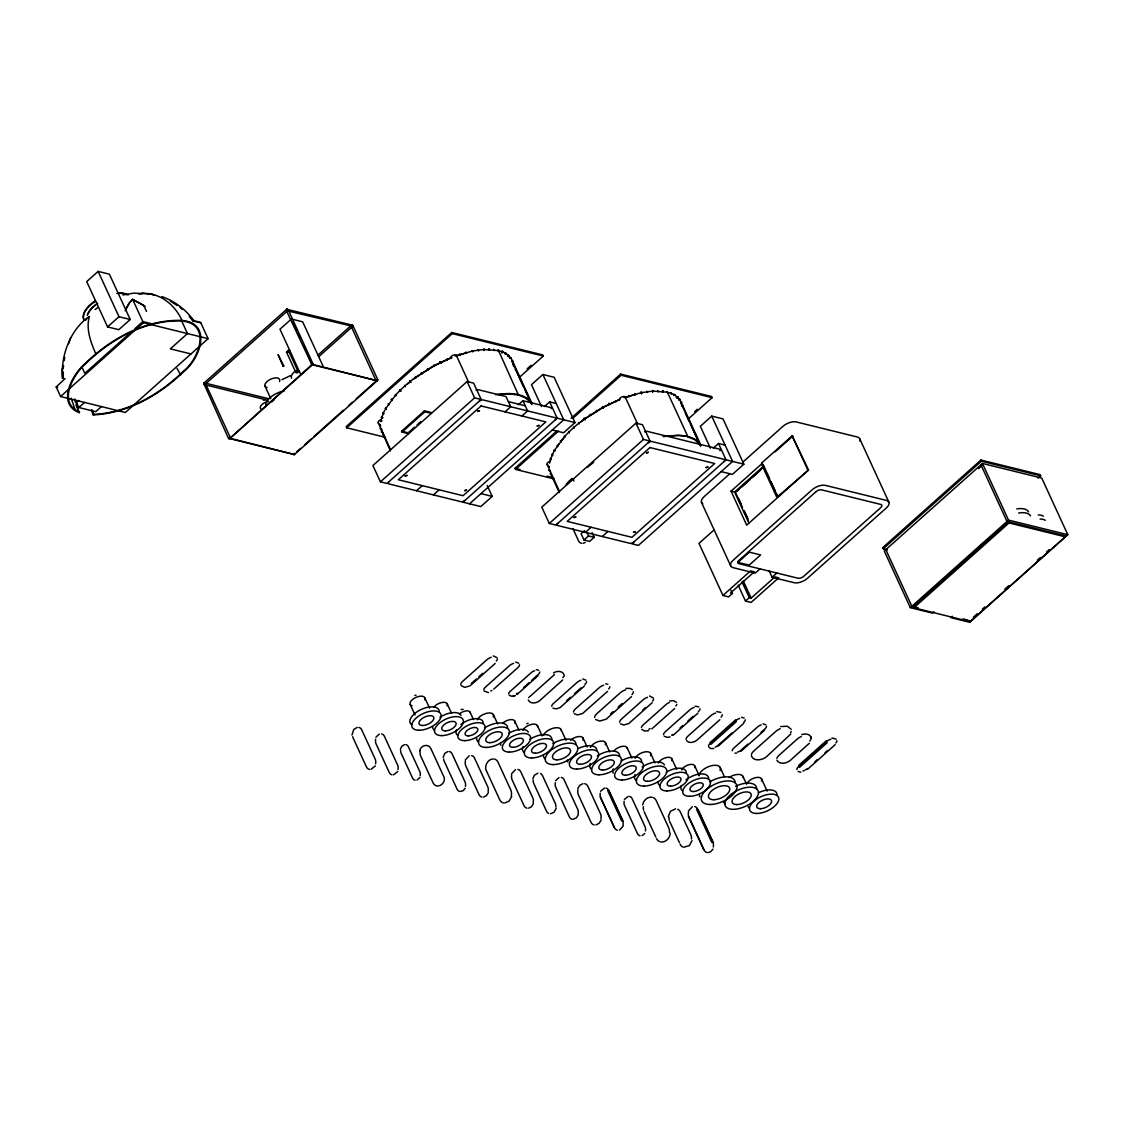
<?xml version="1.0" encoding="UTF-8"?>
<svg xmlns="http://www.w3.org/2000/svg" width="1124" height="1124" viewBox="0 0 1124 1124"><rect width="100%" height="100%" fill="white"/><g stroke="black" fill="none" stroke-linecap="round" stroke-linejoin="round"><path stroke-width="1.5" d="M596.746 410.906C596.465 411.033 596.352 411.061 596.802 410.878M603.349 408.11L602.52 406.607L603.068 407.281M203.556 384.211L205.355 383.34L230.378 437.714L229.703 438.585L228.565 438.585L204.203 384.366M228.565 438.585L230.378 437.714M283.136 366.424L278.106 354.65L283.796 365.988L283.023 366.241L283.796 365.988M311.98 364.935L286.311 310.393L286.985 309.522L288.123 309.522L313.132 364.176L229.675 438.599L312.233 364.331L377.172 380.741L294.404 454.546L293.294 454.532L294.446 453.506M311.32 364.766L313.132 363.909M352.852 325.482L377.861 379.856L377.2 380.727L376.062 380.727L351.053 326.072L352.613 325.314L352.191 326.353M376.062 380.727L377.861 379.856M351.981 735.012L353.779 729.434L357.193 727.425M465.982 351.981L466.615 353.343M472.122 350.548L472.74 351.91M634.849 393.597L635.467 394.946M641.453 393.681L641.087 391.995L641.495 393.667M668.302 816.628L670.424 811.317L675.566 808.844M670.185 833.095C670.073 837.942 665.675 842.86 660.575 841.932M62.284 368.672L62.508 378.409C60.457 355.353 70.756 328.882 89.414 316.406C85.705 328.981 90.791 342.286 95.765 353.765L96.327 353.905M63.141 368.7L63.59 365.469M64.251 360.621L64.7 357.39M477.981 350.337C478.74 350.084 478.979 349.971 477.897 350.337M646.862 391.166L647.494 392.515M443.165 757.365L444.767 753.375L447.9 751.534M400.425 749.188L401.732 746.294L404.556 744.622M459.674 353.835L460.292 355.198M628.709 396.168C629.075 395.971 629.075 396.027 628.639 396.196M205.018 384.113L203.908 383.115L204.442 384.296M511.729 796.424L509.102 801.145L504.676 803M532.832 778.665L534.448 775.167L537.904 773.157M556.225 808.212L554.034 812.301L550.451 813.762M642.689 804.868C643.35 800.485 647.522 796.396 652.173 797.253M692.075 840.611L689.363 845.571L683.743 847.257M380.755 421.514L382.764 414.672M549.622 463.13L550.254 460.447M504.845 353.695C506.39 352.81 507.402 353.414 504.802 353.667M68.704 343.705L70.643 337.593M483.798 350.463L483.826 348.819L483.727 350.477M652.594 392.079L652.693 390.435L652.665 392.079M507.598 355.746C509.551 355.296 509.608 355.353 507.556 355.718M673.669 395.283C674.653 392.501 676.564 397.151 673.81 394.875M676.451 397.362L677.969 396.898L677.14 398.121M550.577 459.112L554.357 450.485L564.389 436.786A92.744 45.803 -24.7 0 1 584.466 418.887L602.857 407.239L619.774 399.301M623.118 826.168L619.521 830.074M688.352 811.022L692.3 806.751M509.762 358.191C511.771 357.783 511.87 357.938 509.734 358.163M676.423 397.334L677.716 396.617L677.126 398.107M578.242 814.942L576.415 817.836L573.085 819.256M577.764 788.528L579.858 785.255L582.963 783.695M601.143 820.084L599.05 823.372L595.945 824.918M465.196 760.063L469.214 755.792M488.35 792.631L486.411 795.637L483.559 797.071M511.476 773.874L515.495 769.603M533.38 803.716L531.441 806.737L528.589 808.17M489.446 350.252L489.39 348.777L488.673 350.098M658.313 391.869L657.695 390.506M678.587 399.765C679.837 397.137 681.566 401.816 678.756 399.385M288.587 311.165L352.514 326.241L352.29 325.131L286.662 309.297L287.87 310.421M352.29 325.131C349.789 324.752 353.372 327.969 352.29 325.693M400.79 391.04L399.54 389.972L400.818 391.012M383.298 413.267L384.759 410.344M548.891 466.376L549.032 467.415L548.891 466.362M125.129 310.758L129.794 302.426L132.688 299.518L145.193 306.374M125.818 309.086L128.867 303.466L132.604 299.335L143.647 305.236L146.499 311.46M488.828 348.89L488.757 350.098M493.661 349.241C494.363 350.744 494.307 348.763 494.279 350.604M662.584 392.332L663.132 390.745L662.514 392.318M382.638 417.945L381.148 417.229L382.806 417.65M385.504 408.883L395.536 395.17A92.744 45.803 -24.7 0 1 415.599 377.271L433.99 365.623L450.907 357.685M600.539 791.254L604.501 788.107M713.009 849.098L710.789 851.655L708.05 852.596M375.894 737.232L379.308 734.098M397.741 771.528L393.583 774.815M555.593 780.702L559.007 777.583M624.368 799.417L628.161 796.424M667.516 393.007C666.939 389.916 668.471 394.454 666.897 391.644M375.36 765.894L370.99 769.336M420.011 777.372L417.032 780.07M465.238 788.275L463.2 790.622L460.629 791.451M790.832 733.972L766.723 756.536C762.789 760.161 753.319 762.044 751.338 755.539M644.712 833.53L642.113 835.582M205.018 383.916L204.147 383.087L204.118 384.548M287.547 309.746C284.976 309.086 288.671 312.303 287.561 309.184M528.659 697.611L554.511 674.555M562.885 677.674L563.531 676.774M557.63 445.961L559.302 443.685M501.81 352.711L502.639 351.208L501.852 352.725M670.775 392.894C672.278 394.777 671.014 392.15 671.393 394.243M561.93 440.257L563.869 437.967M502.54 352.641L502.821 351.461L501.908 351.278M562.702 679.992L539.759 700.603C536.654 703.357 530.458 704.341 528.238 700.027M809.308 743.287L790.369 760.33C786.842 763.379 779.592 765.065 776.867 760.175M631.533 696.571L606.159 719.191L599.752 721.06L595.594 719.515M652.215 702.669L628.822 723.533L623.736 725.022L620.434 723.786M65.08 378.591L56.2 386.965L60.598 396.533L125.34 412.494L208.095 338.675L200.592 322.363L192.654 320.41M98.139 271.404L86.717 281.59L107.567 326.901L118.821 329.669L130.229 319.497L109.393 274.172L98.139 271.404L118.975 316.715L130.229 319.497M85.593 320.129L86.815 319.033M107.567 326.901L118.975 316.715M130.848 332.297L84.82 373.351L82.178 367.618M134.838 328.728L142.846 321.59L150.883 323.572M60.598 396.533L143.366 322.728L208.095 338.675M78.806 400.509L76.53 402.547L78.821 407.52L95.709 411.679L101.413 406.593M74.507 410.302L75.097 409.768L71.163 398.177M78.821 407.52L84.525 402.434M91.381 410.148L93.278 414.925C127.377 413.309 159.355 395.311 183.409 371.847C200.746 358.612 213.293 321.183 179.812 320.354C144.111 320.059 110.377 339.069 85.298 363.375C72.4 374.362 56.172 403.347 79.073 412.634L75.631 400.228M181.554 321.239L182.13 320.733C176.117 306.964 163.373 295.247 148.045 293.617L154.676 295.092M93.278 414.925L93.868 414.391C127.504 412.705 159.032 394.946 182.776 371.777C199.875 358.725 212.422 321.703 179.334 320.888C144.041 320.607 110.714 339.434 85.93 363.445C73.229 374.292 57.085 402.87 79.635 412.129M203.908 383.115L286.662 309.297M205.004 384.436L287.772 310.617M288.404 350.449L297.776 370.836L299.279 371.201L297.382 372.901L295.879 372.536L286.494 352.135L288.404 350.449L289.908 350.814M295.879 372.536L297.776 370.836M317.783 355.24L351.405 325.257M318.879 356.561L352.5 326.564M296.778 451.792L300.656 448.336M304.548 444.879L311.011 439.105M313.596 436.8L343.34 410.274M348.51 405.666L352.388 402.195M356.266 398.739L376.962 380.291M519.808 376.976L543.285 356.041L542.752 354.917L451.764 332.493L346.164 426.656L346.684 427.794L385.448 437.348M346.684 427.794L452.284 333.617L543.285 356.041M408.602 433.709L402.027 432.094L401.619 431.194L424.451 410.822L431.012 412.452L431.433 413.351L424.858 411.735L424.451 410.822M402.027 432.094L424.858 411.735M414.517 427.148L408.181 432.81L401.619 431.194M417.06 424.886L420.868 421.5M467.106 381.542L372.915 465.533L380.418 481.845L386.993 483.461L481.17 399.47L473.668 383.158L467.106 381.542L474.609 397.854L481.17 399.47M380.418 481.845L474.609 397.854M527.114 368.869L531.02 365.37M552.306 429.986L563.574 432.768L574.982 422.582L554.146 377.271L542.892 374.503L531.469 384.675L541.529 406.551M416.54 490.738L422.245 485.652M505.013 411.834L510.718 406.748L506.039 396.561L478.36 389.733A2.866 1.419 -24.7 0 0 475.958 390.098M518.361 404.795L522.927 400.72L550.591 407.534A2.866 1.419 -24.7 0 1 551.308 408.672M433.428 494.911L439.133 489.811M521.901 416.006L527.606 410.906L522.927 400.72M544.423 406.551L549.664 401.886L556.225 403.502M574.982 422.582L557.167 418.198L462.976 502.189L480.805 506.573L492.214 496.401L487.184 485.456M469.551 503.805L563.728 419.814L542.892 374.503M554.301 478.95L515.551 469.411L515.031 468.272L556.745 431.068M571.076 418.283L620.617 374.095L711.618 396.519L712.138 397.657L688.675 418.578M515.551 469.411L558.572 431.04M572.903 418.254L621.136 375.233L712.138 397.657M572.622 478.585C557.757 495.291 573.985 471.757 573.76 481.086M635.959 423.144L541.782 507.135L549.285 523.447L555.86 525.077L650.037 441.072L642.535 424.76L635.959 423.144L643.462 439.456L650.037 441.072M587.276 467.486L593.711 462.217M549.285 523.447L643.462 439.456M694.674 411.637L697.273 409.305M721.172 471.602L732.426 474.37L743.849 464.198L722.999 418.887L711.745 416.105L700.336 426.291L710.396 448.167M584.494 530.626L581.08 533.675L583.988 540.012L589.622 541.403L594.189 537.328L591.997 532.579M585.407 532.355L591.112 527.268M583.988 540.012L588.554 535.951L594.189 537.328M602.295 536.513L608 531.427M713.29 448.153L718.517 443.488L725.092 445.104M471.195 683.575L476.323 678.994M478.88 676.704L482.73 673.276M470.816 685.176L495.164 663.455M743.849 464.198L726.02 459.8L631.843 543.791L638.404 545.407L732.595 461.416L711.745 416.105M729.968 473.597L704.088 496.682A10.032 4.96 -24.7 0 0 702.837 503.819M742.922 462.048L783.049 426.263A10.032 4.96 -24.7 0 1 796.27 421.95L857.247 436.969A10.032 4.96 -24.7 0 1 859.748 440.959M493.787 689.068L517.771 667.698A6.308 3.119 -24.7 0 0 519.513 664.762M761.707 462.976L792.139 435.831L808.521 470.001L778.089 497.145L761.707 462.976L762.451 463.158M731.064 491.16L761.496 464.015L777.134 498.002L746.687 525.147L731.064 491.16L735.756 492.312M775.139 451.848L792.898 436.014M763.8 466.024L734.618 492.045L748.837 522.941M735.377 492.228L763.28 467.331M737.021 491.188L739.55 488.926M742.093 486.664L749.708 479.878M752.237 477.616L759.852 470.83M523.826 687.34L529.067 682.675M531.68 680.343L538.213 674.512A5.451 2.698 -24.7 0 0 539.731 671.983M516.984 694.52L537.918 675.861M714.035 529.952L698.988 543.37L722.957 595.481L728.577 596.872L732.384 593.472L730.923 590.297M777.33 496.963L808.521 470.001M566.552 700.772L570.486 697.259M574.42 693.747L580.967 687.902M584.564 685.879L560.117 707.572L556.366 708.879L552.924 708.176M607.55 691.372L582.654 713.459L577.567 714.948L574.252 713.698M722.957 595.481L750.537 570.88L754.288 571.807L730.516 593.008L732.384 593.472M759.979 568.87L755.216 573.114L733.171 567.676A10.032 4.96 -24.7 0 1 733.269 560.117L812.231 489.699A10.032 4.96 -24.7 0 1 825.452 485.385L886.429 500.405A10.032 4.96 -24.7 0 1 886.33 507.964L807.369 578.382A10.032 4.96 -24.7 0 1 794.148 582.71L772.104 577.272L769.181 570.936M610.402 713.979L612.987 711.689M618.144 707.08L622.008 703.638M745.465 601.031L749.272 597.631L751.155 598.094L774.928 576.893L778.679 577.806L751.099 602.422L745.465 601.031L738.173 585.168M772.104 577.272L776.867 573.029M642.886 709.834L645.443 707.558M651.822 728.9L674.653 708.542M680.034 727.987L682.647 725.668M687.846 721.032L693.058 716.381M1038.084 478.136L1040.712 475.803L1040.178 474.665L980.901 460.053L882.719 547.613L883.239 548.751L886.625 549.58M673.136 735.265L697.864 713.206M883.239 548.751L981.421 461.191L1040.712 475.803M952.379 616.289L950.862 617.638L969.619 622.26L1067.8 534.701L1041.751 478.065L982.46 463.453L884.279 551.013L910.328 607.648L932.47 613.114L934.002 611.751M978.526 468.666L982.432 465.181L980.943 464.816L1006.992 521.452L1066.283 536.064M719.838 719.725L697.006 740.098C694.281 742.36 689.167 743.807 686.553 740.674M710.087 742.613L735.588 719.88M710.888 744.355L736.389 721.608M718.067 745.352L732.089 732.848M718.166 746.139L743.666 723.406M747.881 744.102L741.32 749.947A5.732 2.838 -24.7 0 1 740.505 750.593M760.99 732.412L764.91 728.914A5.732 2.838 -24.7 0 0 766.512 726.245M740.955 751.282L764.559 730.249M910.328 607.648L1008.509 520.103L1067.8 534.701M913.882 607.803L1009.015 522.955L1065.299 536.822L970.167 621.67L913.882 607.803L913.362 606.665L1008.495 521.831L1009.015 522.955M798.574 765.542L826.351 740.772M799.445 767.453L827.222 742.669M973.454 617.146L977.262 613.746M982.334 609.222L984.863 606.96M1004.828 589.159L1008.734 585.674M1037.41 560.103L1040.023 557.771M1046.528 551.968L1049.142 549.636M814.886 761.791L817.415 759.529M824.988 752.771L827.517 750.523M807.425 769.42L835.202 744.636M498.143 350.885C503.819 351.166 509.987 355.395 512.404 360.888L532.003 403.502M667.01 392.501C672.672 392.782 678.84 396.997 681.27 402.504L700.856 445.104M667.417 436.196C678.615 435.283 692.201 434.103 699.999 443.825M382.652 432.304C380.643 431.757 380.685 431.855 382.652 432.29M512.46 361.689C512.123 359.736 513.766 361.872 511.827 360.34M681.313 403.305C679.655 402.673 683.743 402.195 680.694 401.942M95.133 309.578L97.76 307.569M381.696 429.157L380.179 428.623L381.696 429.129M513.232 363.459C513.879 365.159 513.879 365.131 513.232 363.445M584.775 419.027L603.04 407.464L619.183 399.849M229.675 438.599L294.404 454.546L294.867 453.506M263.381 400.214L265.264 399.652M526.833 723.758L528.069 723.182M585.253 542.442L583.117 543.313M281.969 379.673L290.287 375.697M469.888 685.893L464.802 687.368L461.191 685.71M498.03 350.042C499.576 351.882 498.55 348.566 498.339 351.573M550.521 458.367C552.404 459.435 547.88 458.578 551.153 459.73M553.486 672.981C556.914 670.382 563.981 670.761 564.29 676.058M383.242 412.55C383.916 416.386 382.385 410.429 383.874 413.913M552.109 454.152C552.783 458.002 551.238 452.031 552.727 455.515M385.434 408.181C385.799 412.03 385.125 405.652 386.052 409.529M554.708 449.839C554.132 451.328 554.16 451.314 554.722 449.825M451.946 357.572L434.187 365.848L415.908 377.425A92.154 45.522 -24.7 0 0 413.084 379.547M509.284 695.306L512.01 696.332L515.354 695.587M388.216 403.685L388.834 405.047M557.082 445.287L557.701 446.649M455.136 356.069L472.487 351.053L482.618 349.634M456.766 355.788L466.263 352.824M624.003 397.671L641.354 392.669L651.484 391.25M625.632 397.404L635.13 394.426M380.783 421.008L381.682 420.854M392.318 399.442L391.11 399.47L392.192 400.467M561.157 441.086C560.286 441.943 560.328 441.943 561.185 441.058M414.798 695.391L416.049 695.222M461.177 709.399L463.186 709.455M396.14 394.917C395.114 395.578 395.156 395.578 396.168 394.875M564.304 436.126L564.922 437.475M801.707 734.618C805.262 733.129 811.317 734.098 811.331 738.904L811.149 737.836M780.66 726.568L787.376 726.216L791.17 729.307M669.609 701.025L673.557 700.645L676.451 702.331M648.59 730.684L644.628 731.05L641.734 729.378M670.171 736.923L667.389 737.372L664.242 736.234M551.167 474.173C548.709 472.684 550.985 474.834 550.844 473.499M512.811 696.304L514.427 695.939M625.998 688.394L630.1 688.394L632.391 689.672M569.334 431.981C568.393 432.543 568.449 432.543 569.376 431.939M681.65 405.118C684.572 406.958 680.891 403.755 682.282 406.481M495.768 394.735C507.612 392.88 522.716 391.981 531.132 402.223M663.146 436.604L678.46 435.185L687.719 436.337L667.403 392.164L652.889 391.11M713.796 748.514L710.832 748.542L708.935 747.305M122.825 294.966L133.812 293.153L151.895 294.01L141.975 292.999M405.258 385.869C404.415 386.347 404.471 386.347 405.3 385.827M573.493 427.008L574.125 428.356M498.55 394.58L509.312 393.934L518.473 395.072M831.957 738.032L836.172 739.114M493.071 758.967C487.76 759.164 484.781 765.346 485.863 770.081M488.575 692.595L484.219 691.12M695.236 706.181L698.805 706.87M736.571 753.164L734.984 753.108M410.71 382.315L409.656 380.952L410.682 382.329M578.719 422.568L579.352 423.931M716.775 711.59L720.863 712.433M138.688 293.926L141.919 293.856M484.023 349.508L498.536 350.548L518.459 395.072L525.667 397.966L530.626 402.49M415.444 376.666L416.063 378.029M585.14 419.645L584.129 418.254L585.112 419.673M741.573 717.309L744.102 717.997M800.864 772.23L798.096 771.471M536.373 669.609L538.677 670.283M493.31 655.924L496.934 657.582M582.864 678.98L585.885 680.118M605.696 683.828L607.845 684.291M649.588 695.939L653.536 698.159M515.649 662.078L518.796 663.216M762.999 723.8L765.851 724.839M421.331 372.564L422.132 373.955M590.676 414.756C590.325 415.135 590.395 415.149 590.718 414.714M193.314 321.028L200.831 322.883M508.385 401.647L525.259 405.806M286.494 352.135L287.997 352.514M377.172 380.741L312.444 364.794L309.353 358.092M190.982 353.948L170.342 348.862L187.455 333.589L181.329 320.242M180.557 374.657L177.002 368.377M887.3 550.029L885.81 549.65L911.859 606.3L918.322 607.887M204.793 382.989L267.821 398.528M205.818 384.97L267.147 400.088M515.031 468.272L520.075 469.523M547.037 476.154L552.095 477.405M56.2 386.965L57.703 387.33M480.96 493.619L492.214 496.401M229.465 438.149L294.404 454.546M962.889 618.874L967.961 620.125M391.559 399.118L392.29 399.484M687.326 436.674L694.534 439.568L699.493 444.092M427.893 369.29C427.513 369.445 427.57 369.445 427.949 369.262M161.786 296.553C174.754 301.176 186.162 309.746 194.073 321.028M602.886 407.38L602.562 406.579L603.377 408.096M433.78 365.061L434.398 366.424M170.384 301.162L177.213 305.545M179.952 307.288L182.327 309.451M609.7 404.71L609.025 403.249L609.334 404.064M440.594 362.378L440.13 361.647L440.931 363.178M508.118 355.844L510.31 358.303M189.183 316.35L193.384 321.548M616.149 401.732L615.685 400.65M447.352 360.102L446.86 359.02M440.355 362.012L440.889 363.192M1064.779 535.698L1065.299 536.822M980.901 460.053L981.421 461.191M982.46 463.453L1008.509 520.103M969.647 620.532L970.167 621.67M859.776 438.866L888.958 502.316M792.139 435.831L807.777 469.818M763.168 464.704L769.561 478.613M770.98 481.704L775.237 490.963M776.656 494.054L778.089 497.145M718.517 443.488L726.02 459.8M738.594 498.494L741.433 504.676M744.271 510.858L747.825 518.571M736.079 493.773L742.486 507.669M743.905 510.76L748.163 520.033M679.107 399.104L679.739 400.467M680.751 402.743L700.336 445.343M685.415 413.112L689.054 420.994M690.501 424.155L700.659 446.242M676.915 396.632L677.533 397.994M662.514 390.857L663.146 392.206M743.301 581.038L751.155 598.094M741.981 581.782L749.272 597.631M701.46 502.344L730.642 565.779M640.975 392.164L641.607 393.512M620.617 374.095L621.136 375.233M628.527 395.451L629.159 396.8M625.127 396.856L637.463 423.678M602.633 406.663L603.265 408.026M596.324 410.288L596.942 411.651M761.496 778.791L767.158 791.099M590.198 414.18L590.817 415.529M584.311 418.283L584.93 419.645M742.908 776.291L746.561 784.243M568.674 431.532L569.292 432.895M720.091 767.341L724.418 776.754M549.664 401.886L557.167 418.198M560.426 440.72L561.045 442.083M554.301 449.783L554.919 451.146M511.884 361.127L531.483 403.741M516.562 371.496L523.812 387.274M525.273 390.435L531.793 404.64M505.266 352.95L505.884 354.299M694.618 765.669L698.847 774.857M587.107 532.776L588.554 535.951M547.163 464.591L559.499 491.413M550.591 473.611L559.302 492.551M572.903 528.547L578.509 540.756A6.604 4.875 -76.2 0 0 581.487 543.299M698.102 809.603L713.318 842.691M696.529 809.21L711.745 842.298M671.745 758.644L676.634 769.28M478.009 349.55L478.627 350.913M688.436 816.431L703.652 849.505M650.571 753.277L654.955 762.803M451.764 332.493L452.284 333.617M456.26 355.24L468.596 382.076M669.707 821.504L679.43 842.649M627.08 747.657L631.913 758.152M440.215 361.731L440.847 363.094M644.136 811.654L655.713 836.818M605.386 742.528L609.714 751.942M427.457 368.686L428.089 370.035M609.082 790.889L623.047 821.237M607.648 790.523L621.614 820.885M583.033 738.004L587.149 746.968M409.867 380.966L410.485 382.315M600.258 797.113L614.224 827.475M404.626 385.392L405.258 386.754M561.031 729.462L566.032 740.337M399.807 389.93L400.439 391.278M395.437 394.51L396.069 395.873M537.37 725.556L542.161 735.939M378.296 422.975L390.632 449.797M514.652 720.934L518.937 730.235M390.435 450.935L380.769 428.806M493.324 714.541L497.665 723.954M323.487 367.112L302.651 321.801L291.383 319.019L279.974 329.206L300.81 374.517M286.915 309.283L287.533 310.645M292.83 322.152L296.427 329.964M297.86 333.083L300.01 337.776M303.606 345.588L305.77 350.281M470.043 712.096L473.513 719.641M447.155 703.708L451.553 713.248M424.703 697.597L429.537 708.106M265.081 386.277L270.743 398.584M410.218 704.523L415.051 715.033M132.604 299.335L143.366 322.728M92.07 409.895L93.868 414.391M79.073 412.634L75.898 404.626M512.404 360.888L513.584 366.424M74.676 398.992L75.392 402.336M811.022 737.077L811.177 737.948M549.046 470.268L550.198 470.998L549.046 470.225M63.211 371.904L63.351 378.31M63.239 373.14L63.295 376.104M375.557 763.8A6.604 4.875 -76.2 0 0 375.135 758.981L361.802 729.968A6.604 4.875 -76.2 0 0 358.823 727.439M369.36 769.322A6.604 4.875 -76.2 0 1 366.382 766.779L353.048 737.78A6.604 4.875 -76.2 0 1 352.669 736.684M412.129 705.816A8.037 3.962 -24.7 0 1 415.571 697.568A8.037 3.962 -24.7 0 1 424.675 699.802M411.777 724.854A15.778 7.798 -24.7 0 1 420.854 709.623A15.778 7.798 -24.7 0 1 439.259 711.703M497.384 658.776A6.604 3.26 -24.7 0 1 496.316 661.067M491.272 657.273A6.604 3.26 -24.7 0 0 486.917 659.718L462.568 681.439A6.604 3.26 -24.7 0 0 460.728 684.516M397.966 769.533A6.308 4.665 -76.2 0 0 397.573 764.924L384.436 736.375A6.308 4.665 -76.2 0 0 381.584 733.944M392.037 774.815A6.308 4.665 -76.2 0 1 389.199 772.385L376.062 743.835A6.308 4.665 -76.2 0 1 375.669 739.213M433.962 707.038A7.742 3.822 -24.7 0 1 442.982 702.345A7.742 3.822 -24.7 0 1 447.141 705.844M434.524 730.249A15.483 7.643 -24.7 0 1 432.642 726.764M439.948 717.267A15.483 7.643 -24.7 0 1 461.037 715.356M491.876 690.431A6.308 3.119 -24.7 0 1 490.767 690.979M483.784 689.981A6.308 3.119 -24.7 0 1 485.54 687.045L509.509 665.661A6.308 3.119 -24.7 0 1 513.682 663.315M420.165 775.644A5.451 4.032 -76.2 0 0 419.828 771.654L408.363 746.729A5.451 4.032 -76.2 0 0 405.904 744.636M415.051 780.196A5.451 4.032 -76.2 0 1 412.592 778.103L401.127 753.178A5.451 4.032 -76.2 0 1 400.818 752.279M400.65 751.282A5.451 4.032 -76.2 0 1 400.636 750.242M459.323 713.965A6.885 3.4 -24.7 0 1 466.32 710.888A6.885 3.4 -24.7 0 1 470.239 712.981M457.735 735.349A14.626 7.222 -24.7 0 1 456.456 729.883M460.896 724.488A14.626 7.222 -24.7 0 1 475.438 718.658A14.626 7.222 -24.7 0 1 483.222 723.139M517.293 693.185A5.451 2.698 -24.7 0 1 516.52 693.789M508.652 693.958A5.451 2.698 -24.7 0 1 510.156 691.429L531.09 672.756A5.451 2.698 -24.7 0 1 534.687 670.733M477.321 719.767A8.894 4.398 -24.7 0 1 487.507 713.108A8.894 4.398 -24.7 0 1 493.296 716.986M478.627 741.952A16.635 8.219 -24.7 0 1 476.604 738.201M484.444 728.001A16.635 8.219 -24.7 0 1 507.598 728.085M465.406 786.364A6.027 4.454 -76.2 0 0 465.027 781.953L452.101 753.867A6.027 4.454 -76.2 0 0 449.389 751.549M459.758 791.408A6.027 4.454 -76.2 0 1 457.032 789.09L444.121 760.99A6.027 4.454 -76.2 0 1 443.587 758.897M503.046 722.943A7.461 3.681 -24.7 0 1 511.448 719.585A7.461 3.681 -24.7 0 1 514.623 722.985M500.911 745.254A15.202 7.503 -24.7 0 1 500.461 743.315M508.722 733.312A15.202 7.503 -24.7 0 1 528.322 732.131M586.573 681.594A6.027 2.979 -24.7 0 1 584.902 684.404M581.01 680.231A6.027 2.979 -24.7 0 0 577.019 682.465L553.429 703.498A6.027 2.979 -24.7 0 0 551.758 706.308M488.125 791.535A6.604 4.875 -76.2 0 0 487.718 786.716L474.581 758.166A6.604 4.875 -76.2 0 0 471.602 755.623M481.943 797.056A6.604 4.875 -76.2 0 1 478.964 794.513L465.828 765.978A6.604 4.875 -76.2 0 1 465.42 761.145M522.927 730.277A8.037 3.962 -24.7 0 1 531.16 724.474A8.037 3.962 -24.7 0 1 537.623 726.582M524.36 752.588A15.778 7.798 -24.7 0 1 522.969 746.701M529.868 739.367A15.778 7.798 -24.7 0 1 551.828 739.437M609.77 686.694A6.604 3.26 -24.7 0 1 608.702 688.984M603.658 685.19A6.604 3.26 -24.7 0 0 599.303 687.635L575.333 709.019A6.604 3.26 -24.7 0 0 573.493 712.082M511.265 795.975A8.318 6.14 -76.2 0 0 510.746 789.891L498.03 762.241A8.318 6.14 -76.2 0 0 494.279 759.037M503.468 802.929A8.318 6.14 -76.2 0 1 499.716 799.726L487.001 772.09A8.318 6.14 -76.2 0 1 486.509 770.713M543.482 735.194A9.751 4.819 -24.7 0 1 553.486 728.141A9.751 4.819 -24.7 0 1 561.326 730.712M545.477 759.051A17.492 8.641 -24.7 0 1 543.342 755.117M552.853 743.596A17.492 8.641 -24.7 0 1 575.952 744.467M633.346 691.71A8.318 4.103 -24.7 0 1 632.011 694.604M625.647 689.813A8.318 4.103 -24.7 0 0 620.153 692.904L596.942 713.6A8.318 4.103 -24.7 0 0 594.638 717.477M533.155 802.634A6.604 4.875 -76.2 0 0 532.748 797.815L520.862 771.977A6.604 4.875 -76.2 0 0 517.883 769.434M526.973 808.156A6.604 4.875 -76.2 0 1 523.995 805.613L512.108 779.789A6.604 4.875 -76.2 0 1 511.701 774.956M570.528 740.168A8.037 3.962 -24.7 0 1 579.577 736.543A8.037 3.962 -24.7 0 1 583.005 740.21M567.943 762.142A15.778 7.798 -24.7 0 1 567.465 760.133M578.453 748.472A15.778 7.798 -24.7 0 1 596.858 750.537M653.522 699.521A6.604 3.26 -24.7 0 1 652.594 701.095M647.55 697.302A6.604 3.26 -24.7 0 0 643.195 699.746L621.502 719.093A6.604 3.26 -24.7 0 0 619.675 722.156M555.846 806.906A6.604 4.875 -76.2 0 0 555.256 803.351L542.541 775.715A6.604 4.875 -76.2 0 0 540.475 773.481M548.582 813.397A6.604 4.875 -76.2 0 1 546.503 811.163L533.788 783.526A6.604 4.875 -76.2 0 1 533.197 779.972M590.423 747.418A8.318 4.103 -24.7 0 1 599.949 741.18A8.318 4.103 -24.7 0 1 605.358 744.819M591.674 769.392A16.059 7.938 -24.7 0 1 590.255 763.393M597.294 755.918A16.059 7.938 -24.7 0 1 619.647 755.988M650.093 728.619A6.885 3.4 -24.7 0 1 648.885 729.223M641.397 727.369A6.885 3.4 -24.7 0 1 643.181 724.924L666.012 704.565A6.885 3.4 -24.7 0 1 669.3 702.486M676.788 704.327A6.885 3.4 -24.7 0 1 675.819 705.97M578.087 813.916A6.308 4.665 -76.2 0 0 577.694 809.308L564.136 779.845A6.308 4.665 -76.2 0 0 561.298 777.415M572.158 819.199A6.308 4.665 -76.2 0 1 569.32 816.769L555.776 787.32A6.308 4.665 -76.2 0 1 555.368 782.697M613.873 750.972A7.742 3.822 -24.7 0 1 622.008 746.406A7.742 3.822 -24.7 0 1 627.304 748.64M613.226 773.115A15.483 7.643 -24.7 0 1 613.283 768.844M621.179 760.948A15.483 7.643 -24.7 0 1 641.621 761.721M672.63 734.506A6.308 3.119 -24.7 0 1 671.618 735.152M663.525 734.703A6.308 3.119 -24.7 0 1 665.282 731.766L690.01 709.708A6.308 3.119 -24.7 0 1 694.182 707.361M700.013 708.794A6.308 3.119 -24.7 0 1 699.549 710.227M699.002 710.986A6.308 3.119 -24.7 0 1 698.271 711.731M600.904 818.904A7.165 5.297 -76.2 0 0 600.455 813.664L587.95 786.477A7.165 5.297 -76.2 0 0 584.719 783.709M594.189 824.904A7.165 5.297 -76.2 0 1 590.943 822.15L578.438 794.963A7.165 5.297 -76.2 0 1 577.989 789.708M635.088 758.335A8.599 4.243 -24.7 0 1 644.937 751.886A8.599 4.243 -24.7 0 1 650.543 755.651M636.465 780.632A16.354 8.079 -24.7 0 1 635.018 774.534M642.183 766.933A16.354 8.079 -24.7 0 1 664.453 764.924M722.254 714.653A7.165 3.541 -24.7 0 1 721.102 717.14M715.623 713.009A7.165 3.541 -24.7 0 0 710.874 715.679L688.043 736.037A7.165 3.541 -24.7 0 0 686.062 739.381M623.005 825.199A6.027 4.454 -76.2 0 0 622.626 820.787L608.674 790.439A6.027 4.454 -76.2 0 0 605.948 788.107M617.357 830.243A6.027 4.454 -76.2 0 1 614.645 827.924L600.68 797.562A6.027 4.454 -76.2 0 1 600.3 793.151M658.327 763.027A7.461 3.681 -24.7 0 1 666.869 757.45A7.461 3.681 -24.7 0 1 671.716 760.695M659.914 785.578A15.202 7.503 -24.7 0 1 658.06 782.149M666.321 772.146A15.202 7.503 -24.7 0 1 686.385 772.905M717.21 746.027A6.027 2.979 -24.7 0 1 715.187 747.165M708.513 746.21A6.027 2.979 -24.7 0 1 710.185 743.414L735.686 720.667A6.027 2.979 -24.7 0 1 739.662 718.433M745.24 719.81A6.027 2.979 -24.7 0 1 743.568 722.62M645.415 830.931A5.732 4.243 -76.2 0 0 645.064 826.744L632.138 798.644A5.732 4.243 -76.2 0 0 629.552 796.438M640.034 835.736A5.732 4.243 -76.2 0 1 637.448 833.53L624.523 805.43A5.732 4.243 -76.2 0 1 624.171 801.229M681.72 769.884A7.165 3.541 -24.7 0 1 689.925 764.503A7.165 3.541 -24.7 0 1 694.59 767.636M682.661 790.973A14.921 7.362 -24.7 0 1 681.341 785.409M685.879 779.916A14.921 7.362 -24.7 0 1 700.702 773.958A14.921 7.362 -24.7 0 1 708.626 778.539M739.578 751.183A5.732 2.838 -24.7 0 1 737.527 752.082M732.23 750.776A5.732 2.838 -24.7 0 1 733.817 748.106L757.407 727.059A5.732 2.838 -24.7 0 1 761.201 724.938M669.44 832.477A9.175 6.786 -76.2 0 0 668.611 827.531L656.318 800.794A9.175 6.786 -76.2 0 0 653.437 797.689M659.31 841.497A9.175 6.786 -76.2 0 1 656.43 838.392M643.602 810.137A9.175 6.786 -76.2 0 1 643.307 806.709M699.058 775.785A11.479 5.662 -24.7 0 1 711.211 765.781A11.479 5.662 -24.7 0 1 720.048 770.502M699.929 796.916A19.22 9.498 -24.7 0 1 699.353 794.471M709.792 781.826A19.22 9.498 -24.7 0 1 735.152 782.768M791.141 731.401A10.032 4.96 -24.7 0 1 790.594 732.567M780.225 728.703A10.032 4.96 -24.7 0 0 775.419 731.724L754.106 750.734A10.032 4.96 -24.7 0 0 751.506 754.302M691.499 838.996A8.037 5.929 -76.2 0 0 690.782 834.668L680.357 812.006A8.037 5.929 -76.2 0 0 677.842 809.28M682.647 846.892A8.037 5.929 -76.2 0 1 680.118 844.166M669.23 820.183A8.037 5.929 -76.2 0 1 668.977 817.19M728.844 777.569A10.327 5.1 -24.7 0 1 743.217 777.611M758.475 792.743A18.068 8.922 -24.7 0 1 733.129 809.322A18.068 8.922 -24.7 0 1 733.326 792.673A18.068 8.922 -24.7 0 1 758.475 792.743A15.778 7.798 -24.7 0 1 776.979 794.921M725.135 803.744A18.068 8.922 -24.7 0 1 723.477 801.974M735.518 786.308A18.068 8.922 -24.7 0 1 756.607 788.669M810.516 739.957A8.894 4.398 -24.7 0 1 809.744 741.025M801.328 736.529A8.894 4.398 -24.7 0 0 797.071 739.213L779.185 755.159A8.894 4.398 -24.7 0 0 776.895 758.335M713.276 847.018A6.604 4.875 -76.2 0 0 712.869 842.199L697.653 809.111A6.604 4.875 -76.2 0 0 694.674 806.568M707.094 852.54A6.604 4.875 -76.2 0 1 704.116 849.997L688.9 816.923A6.604 4.875 -76.2 0 1 688.478 812.09M747.039 783.512A8.037 3.962 -24.7 0 1 756.241 777.499A8.037 3.962 -24.7 0 1 761.468 781.011M749.497 808.072A15.778 7.798 -24.7 0 1 748.064 806.526M807.313 768.535A6.604 3.26 -24.7 0 1 805.304 769.954M804.152 770.53A6.604 3.26 -24.7 0 1 802.957 770.994M796.846 769.49A6.604 3.26 -24.7 0 1 798.686 766.413L826.463 741.643A6.604 3.26 -24.7 0 1 830.819 739.199M836.916 740.702A6.604 3.26 -24.7 0 1 835.863 742.992M84.188 320.298A25.81 12.743 -24.7 0 1 95.582 301.176M116.826 293.448A25.81 12.743 -24.7 0 1 126.647 294.558M83.991 319.848A25.81 12.743 -24.7 0 1 95.385 300.726M119.425 292.872A25.81 12.743 -24.7 0 1 128.164 295.022M87.995 314.003A22.368 11.043 -24.7 0 1 95.526 305.208M87.293 315.366A22.368 11.043 -24.7 0 1 97.633 303.269M261.105 409.136A6.885 3.4 -24.7 0 1 261.611 404.921A6.885 3.4 -24.7 0 1 268.383 401.409M291.552 378.184A10.327 5.1 -24.7 0 1 296.118 370.541M266.992 387.555A8.037 3.962 -24.7 0 1 270.434 379.308A8.037 3.962 -24.7 0 1 279.539 381.556M271.91 401.802A15.778 7.798 -24.7 0 1 273.891 400.214M265.657 405.062A15.778 7.798 -24.7 0 1 284.26 390.913M407.689 383.888A92.154 45.522 -24.7 0 1 410.344 381.696M378.928 423.312A3.161 1.56 -24.7 0 1 378.31 421.697A3.161 1.56 -24.7 0 1 381.05 419.772M515.199 369.585A3.161 1.56 -24.7 0 1 516.042 370.498M450.822 358.303A3.161 1.56 -24.7 0 1 452.986 355.31A3.161 1.56 -24.7 0 1 456.484 355.816M464.886 500.489A2.866 1.419 -24.7 0 1 461.107 501.726L388.862 483.924A2.866 1.419 -24.7 0 1 388.89 481.76M555.256 419.884A2.866 1.419 -24.7 0 0 555.284 417.735L483.053 399.933A2.866 1.419 -24.7 0 0 479.274 401.17M547.795 464.929A3.161 1.56 -24.7 0 1 547.177 463.299A3.161 1.56 -24.7 0 1 549.903 461.374M619.675 399.919A3.161 1.56 -24.7 0 1 621.853 396.927A3.161 1.56 -24.7 0 1 625.337 397.418M580.56 422.231A92.154 45.522 -24.7 0 1 583.356 420.081M633.739 542.105A2.866 1.419 -24.7 0 1 629.96 543.328L557.729 525.54A2.866 1.419 -24.7 0 1 557.757 523.377M724.123 461.5A2.866 1.419 -24.7 0 0 724.151 459.337L651.906 441.535A2.866 1.419 -24.7 0 0 648.127 442.772M719.908 450.794A2.866 1.419 -24.7 0 0 719.458 449.15L647.227 431.349A2.866 1.419 -24.7 0 0 644.558 431.827M1042.131 557.209A16.354 8.079 -24.7 0 1 1037.227 561.34M1040.107 519.035A15.202 7.503 -24.7 0 1 1045.25 520.3M1038.225 514.947A15.202 7.503 -24.7 0 1 1043.381 516.225M1018.653 513.022A18.068 8.922 -24.7 0 1 1030.469 515.93M1016.77 508.933A18.068 8.922 -24.7 0 1 1028.586 511.856M978.021 549.51A15.778 7.798 -24.7 0 1 988.474 540.18M405.132 475.986L406.944 475.396L405.132 475.986M464.704 490.654L466.502 490.064L464.704 490.654M477.644 411.314L479.456 410.724L477.644 411.314M537.216 425.982L539.028 425.392L537.216 425.982M573.999 517.588L575.797 516.998L573.999 517.588M633.557 532.27L635.369 531.68L633.557 532.27M646.511 452.916L648.323 452.326L646.511 452.916M706.083 467.598L707.881 467.008L706.083 467.598M419.814 750.818L420.334 755.188L433.049 782.824C436.8 790.397 447.366 782.838 443.573 776.22L430.857 748.57C428.469 743.175 420.376 745.338 419.814 750.818M382.933 434.342L383.888 435.409L382.919 434.328M551.786 475.958L552.334 477.138L551.772 475.93M380.038 424.774L380.572 425.954L380.038 424.774M481.1 405.947L398.332 479.751L463.06 495.712L545.828 421.893L481.1 405.947M649.953 447.549L567.184 521.367L631.927 537.314L714.681 463.51L649.953 447.549M815.968 491.708L738.904 560.426A4.299 2.122 -24.7 0 0 738.861 563.672L797.97 578.228A4.299 2.122 -24.7 0 0 803.632 576.387L880.696 507.655A4.299 2.122 -24.7 0 0 880.738 504.423L821.63 489.853A4.299 2.122 -24.7 0 0 815.968 491.708M749.357 552.179L737.948 562.365L749.202 565.133L760.611 554.947L749.357 552.179M380.713 420.769L381.556 420.896L380.713 420.769M549.566 462.371L549.566 462.371M422.652 725.5A8.037 3.962 -24.7 0 0 433.92 718.138A8.037 3.962 -24.7 0 0 422.736 718.096A8.037 3.962 -24.7 0 0 422.652 725.5M418.999 730.249A15.778 7.798 -24.7 0 0 441.128 715.777A15.778 7.798 -24.7 0 0 419.182 715.707A15.778 7.798 -24.7 0 0 418.999 730.249M445.301 730.867A7.742 3.822 -24.7 0 0 456.161 723.772A7.742 3.822 -24.7 0 0 445.385 723.73A7.742 3.822 -24.7 0 0 445.301 730.867M441.648 735.616A15.483 7.643 -24.7 0 0 463.383 721.411A15.483 7.643 -24.7 0 0 441.816 721.341A15.483 7.643 -24.7 0 0 441.648 735.616M468.216 735.897A6.885 3.4 -24.7 0 0 477.883 729.574A6.885 3.4 -24.7 0 0 468.301 729.546A6.885 3.4 -24.7 0 0 468.216 735.897M464.563 740.646A14.626 7.222 -24.7 0 0 485.09 727.214A14.626 7.222 -24.7 0 0 464.732 727.158A14.626 7.222 -24.7 0 0 464.563 740.646M489.783 742.669A8.894 4.398 -24.7 0 0 502.259 734.52A8.894 4.398 -24.7 0 0 489.881 734.478A8.894 4.398 -24.7 0 0 489.783 742.669M486.13 747.418A16.635 8.219 -24.7 0 0 509.481 732.16A16.635 8.219 -24.7 0 0 486.327 732.089A16.635 8.219 -24.7 0 0 486.13 747.418M512.98 747.348A7.461 3.681 -24.7 0 0 523.447 740.505A7.461 3.681 -24.7 0 0 513.064 740.463A7.461 3.681 -24.7 0 0 512.98 747.348M509.327 752.082A15.202 7.503 -24.7 0 0 530.654 738.145A15.202 7.503 -24.7 0 0 509.495 738.075A15.202 7.503 -24.7 0 0 509.327 752.082M535.221 753.235A8.037 3.962 -24.7 0 0 546.489 745.872A8.037 3.962 -24.7 0 0 535.319 745.83A8.037 3.962 -24.7 0 0 535.221 753.235M531.568 757.983A15.778 7.798 -24.7 0 0 553.711 743.512A15.778 7.798 -24.7 0 0 531.75 743.442A15.778 7.798 -24.7 0 0 531.568 757.983M556.928 759.838A9.751 4.819 -24.7 0 0 570.613 750.902A9.751 4.819 -24.7 0 0 557.04 750.846A9.751 4.819 -24.7 0 0 556.928 759.838M553.275 764.587A17.492 8.641 -24.7 0 0 577.82 748.542A17.492 8.641 -24.7 0 0 553.472 748.458A17.492 8.641 -24.7 0 0 553.275 764.587M580.251 764.334A8.037 3.962 -24.7 0 0 591.519 756.972A8.037 3.962 -24.7 0 0 580.349 756.93A8.037 3.962 -24.7 0 0 580.251 764.334M576.598 769.083A15.778 7.798 -24.7 0 0 598.741 754.611A15.778 7.798 -24.7 0 0 576.781 754.541A15.778 7.798 -24.7 0 0 576.598 769.083M602.633 770.066A8.318 4.103 -24.7 0 0 614.308 762.423A8.318 4.103 -24.7 0 0 602.731 762.395A8.318 4.103 -24.7 0 0 602.633 770.066M598.98 774.801A16.059 7.938 -24.7 0 0 621.516 760.077A16.059 7.938 -24.7 0 0 599.162 759.993A16.059 7.938 -24.7 0 0 598.98 774.801M625.422 775.251A7.742 3.822 -24.7 0 0 636.282 768.156A7.742 3.822 -24.7 0 0 625.506 768.114A7.742 3.822 -24.7 0 0 625.422 775.251M621.769 780A15.483 7.643 -24.7 0 0 643.504 765.795A15.483 7.643 -24.7 0 0 621.937 765.725A15.483 7.643 -24.7 0 0 621.769 780M647.522 781.335A8.599 4.243 -24.7 0 0 659.605 773.438A8.599 4.243 -24.7 0 0 647.621 773.396A8.599 4.243 -24.7 0 0 647.522 781.335M643.869 786.083A16.354 8.079 -24.7 0 0 666.813 771.078A16.354 8.079 -24.7 0 0 644.066 771.008A16.354 8.079 -24.7 0 0 643.869 786.083M670.578 786.182A7.461 3.681 -24.7 0 0 681.046 779.339A7.461 3.681 -24.7 0 0 670.663 779.297A7.461 3.681 -24.7 0 0 670.578 786.182M666.925 790.931A15.202 7.503 -24.7 0 0 688.267 776.979A15.202 7.503 -24.7 0 0 667.108 776.909A15.202 7.503 -24.7 0 0 666.925 790.931M693.227 791.549A7.165 3.541 -24.7 0 0 703.287 784.974A7.165 3.541 -24.7 0 0 693.311 784.931A7.165 3.541 -24.7 0 0 693.227 791.549M689.588 796.298A14.921 7.362 -24.7 0 0 710.509 782.613A14.921 7.362 -24.7 0 0 689.757 782.543A14.921 7.362 -24.7 0 0 689.588 796.298M713.726 799.74A11.479 5.662 -24.7 0 0 729.813 789.203A11.479 5.662 -24.7 0 0 713.852 789.16A11.479 5.662 -24.7 0 0 713.726 799.74M710.073 804.489A19.22 9.498 -24.7 0 0 737.035 786.856A19.22 9.498 -24.7 0 0 710.284 786.758A19.22 9.498 -24.7 0 0 710.073 804.489M736.782 804.573A10.327 5.1 -24.7 0 0 751.268 795.104A10.327 5.1 -24.7 0 0 736.894 795.061A10.327 5.1 -24.7 0 0 736.782 804.573M760.372 808.718A8.037 3.962 -24.7 0 0 771.64 801.356A8.037 3.962 -24.7 0 0 760.456 801.314A8.037 3.962 -24.7 0 0 760.372 808.718M756.719 813.467A15.778 7.798 -24.7 0 0 778.862 798.995A15.778 7.798 -24.7 0 0 756.902 798.925A15.778 7.798 -24.7 0 0 756.719 813.467"/></g></svg>
